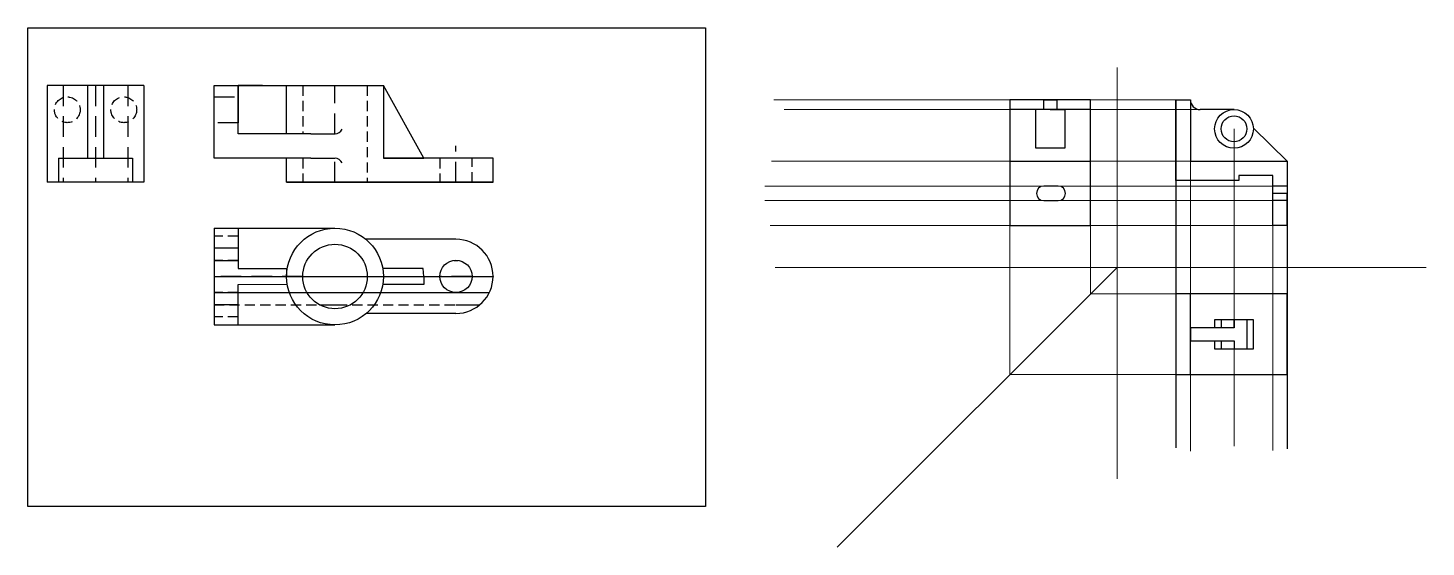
# Model space of a CAD drawing. Header units: millimetres. Extents: x 1731 to 2598, y 2427 to 2749.
import ezdxf

# ---------------------------------------------------------------- set-up
doc = ezdxf.new("R2010")
doc.units = ezdxf.units.MM
doc.header["$LTSCALE"] = 2
for name, pattern in [('CENTER', [50.8, 31.75, -6.35, 6.35, -6.35]), ('HIDDEN', [9.525, 6.35, -3.175]), ('HIDDEN2', [4.7625, 3.175, -1.5875])]:
    doc.linetypes.add(name, pattern=pattern)

msp = doc.modelspace()

# ---------------------------------------------------------------- linework, layer by layer
for p, q in [((1730.75, 2748.69), (2150.75, 2748.69)), ((1730.75, 2451.69), (1730.75, 2748.69)), ((2150.75, 2748.69), (2150.75, 2451.69)), ((1876.11, 2712.92), (1861.11, 2712.92)), ((1876.11, 2712.92), (1901.11, 2712.92)), ((1901.11, 2712.92), (1921.11, 2712.92)), ((1921.11, 2712.92), (1951.11, 2712.92)), ((2442.48, 2704.07), (2442.48, 2488.23)), ((2006.11, 2667.92), (1986.11, 2667.92)), ((2511.48, 2666.07), (2511.48, 2487.64)), ((1891.11, 2652.92), (1921.11, 2652.92)), ((1941.11, 2652.92), (1951.11, 2652.92)), ((1986.11, 2652.92), (1996.11, 2652.92)), ((2019.11, 2652.92), (1996.11, 2652.92)), ((2019.11, 2652.92), (2006.11, 2652.92)), ((1846.11, 2624.46), (1921.11, 2624.46)), ((1861.11, 2611.96), (1846.11, 2611.96)), ((1846.11, 2604.46), (1861.11, 2604.46)), ((1994.75, 2604.46), (1997.48, 2604.46)), ((1846.11, 2594.46), (2019.11, 2594.46)), ((1891.11, 2599.46), (1891.11, 2594.46)), ((1976.11, 2594.46), (1975.84, 2599.45)), ((1976.11, 2594.46), (1976.11, 2589.46)), ((2019.11, 2594.58), (2019.11, 2594.52)), ((1846.11, 2584.46), (2016.78, 2584.46)), ((1861.11, 2564.46), (1861.11, 2589.46)), ((1861.11, 2576.96), (1846.11, 2576.96)), ((1846.11, 2564.46), (1921.11, 2564.46)), ((2150.75, 2451.69), (1730.75, 2451.69))]:
    msp.add_line(p, q)
at = {"lineweight": 5}
for p, q in [((2406.01, 2724.14), (2406.01, 2468.95)), ((2442.48, 2704.07), (2193.2, 2704.07)), ((2478.48, 2698.07), (2199.63, 2698.07)), ((2339.54, 2533.62), (2339.54, 2704.07)), ((2389.54, 2583.62), (2389.54, 2704.07)), ((2478.48, 2686.07), (2478.48, 2562.62)), ((2451.48, 2666.07), (2191.69, 2666.07)), ((2451.48, 2666.07), (2451.48, 2486.07)), ((2502.48, 2650.57), (2187.55, 2650.57)), ((2502.48, 2641.57), (2187.54, 2641.57)), ((2511.48, 2626.07), (2190.84, 2626.07)), ((2502.48, 2626.07), (2502.48, 2486.44)), ((2193.99, 2600.09), (2597.54, 2600.09)), ((2406.01, 2600.09), (2232.53, 2426.61)), ((2451.48, 2583.62), (2389.54, 2583.62)), ((2478.48, 2554.62), (2478.48, 2489.3)), ((2451.48, 2533.62), (2339.54, 2533.62))]:
    msp.add_line(p, q, dxfattribs=at)
at = {"lineweight": 30}
for p, q in [((1802.65, 2712.92), (1742.65, 2712.92)), ((1742.65, 2712.92), (1742.65, 2652.92)), ((1767.65, 2712.92), (1767.65, 2667.92)), ((1777.65, 2712.92), (1777.65, 2667.92)), ((1802.65, 2712.92), (1802.65, 2652.92)), ((1846.11, 2667.92), (1846.11, 2712.92)), ((1846.11, 2712.92), (1861.11, 2712.92)), ((1846.11, 2712.92), (1951.11, 2712.92)), ((1846.11, 2697.92), (1846.11, 2705.92)), ((1861.11, 2682.92), (1861.11, 2712.92)), ((1861.11, 2712.92), (1861.11, 2697.92)), ((1861.11, 2705.92), (1861.11, 2689.92)), ((1951.11, 2712.92), (1951.11, 2667.92)), ((1976.11, 2667.92), (1951.11, 2712.92)), ((2339.54, 2704.07), (2339.54, 2626.07)), ((2389.54, 2704.07), (2339.54, 2704.07)), ((2389.54, 2698.07), (2339.54, 2698.07)), ((2355.54, 2674.07), (2355.54, 2698.07)), ((2360.54, 2698.07), (2360.54, 2704.07)), ((2360.54, 2704.07), (2368.54, 2704.07)), ((2364.54, 2698.07), (2360.54, 2698.07)), ((2364.54, 2698.07), (2373.54, 2698.07)), ((2368.54, 2704.07), (2368.54, 2698.07)), ((2373.54, 2698.07), (2373.54, 2674.07)), ((2389.54, 2626.07), (2389.54, 2704.07)), ((2442.48, 2654.07), (2442.48, 2704.07)), ((2442.48, 2704.07), (2451.48, 2704.07)), ((2451.48, 2704.07), (2451.48, 2698.07)), ((2451.48, 2698.07), (2451.48, 2666.07)), ((2478.48, 2698.07), (2457.48, 2698.07)), ((1906.11, 2682.92), (1861.11, 2682.92)), ((1906.11, 2682.92), (1921.11, 2682.92)), ((2511.48, 2666.07), (2490.47, 2686.43)), ((2373.54, 2674.07), (2355.54, 2674.07)), ((1749.65, 2667.92), (1749.65, 2652.92)), ((1749.65, 2667.92), (1795.65, 2667.92)), ((1795.65, 2667.92), (1795.65, 2652.92)), ((1906.11, 2667.92), (1846.11, 2667.92)), ((1906.11, 2667.92), (1921.11, 2667.92)), ((2019.11, 2667.92), (1951.11, 2667.92)), ((1951.11, 2667.92), (1976.11, 2667.92)), ((2019.11, 2652.92), (2019.11, 2667.92)), ((2019.11, 2652.92), (2019.11, 2667.92)), ((2339.54, 2666.07), (2389.54, 2666.07)), ((2451.48, 2666.07), (2511.48, 2666.07)), ((2511.48, 2666.07), (2511.48, 2626.07)), ((1802.65, 2652.92), (1742.65, 2652.92)), ((1891.11, 2652.92), (2019.11, 2652.92)), ((2019.11, 2652.92), (1891.11, 2652.92)), ((2481.48, 2654.07), (2442.48, 2654.07)), ((2502.48, 2657.07), (2481.48, 2657.07)), ((2481.48, 2657.07), (2481.48, 2654.07)), ((2502.48, 2626.07), (2502.48, 2657.07)), ((2369.54, 2650.57), (2360.54, 2650.57)), ((2511.48, 2626.07), (2511.48, 2646.07)), ((2360.54, 2641.57), (2369.54, 2641.57)), ((1846.11, 2624.46), (1921.11, 2624.46)), ((1846.11, 2624.46), (1846.11, 2564.46)), ((1861.11, 2624.46), (1861.11, 2599.46)), ((2339.54, 2626.07), (2389.54, 2626.07)), ((2511.48, 2626.07), (2502.48, 2626.07)), ((1996.11, 2617.55), (1940.26, 2617.55)), ((1861.11, 2599.46), (1891.11, 2599.46)), ((1975.84, 2599.45), (1950.7, 2599.45)), ((1861.11, 2589.46), (1891.11, 2589.66)), ((1976.11, 2589.46), (1950.69, 2589.46)), ((2442.48, 2583.62), (2442.48, 2533.62)), ((2511.48, 2583.62), (2442.48, 2583.62)), ((2442.48, 2583.62), (2442.48, 2533.62)), ((2451.48, 2583.62), (2442.48, 2583.62)), ((2451.48, 2533.62), (2451.48, 2583.62)), ((2511.48, 2533.62), (2511.48, 2583.62)), ((1996.11, 2571.55), (1940.49, 2571.55)), ((2470.48, 2567.62), (2466.48, 2567.62)), ((2466.48, 2567.62), (2466.48, 2562.62)), ((2478.48, 2567.62), (2470.48, 2567.62)), ((2470.48, 2567.62), (2470.48, 2562.62)), ((2478.48, 2562.62), (2478.48, 2567.62)), ((2478.48, 2567.62), (2478.48, 2562.62)), ((2486.48, 2567.62), (2478.48, 2567.62)), ((2490.48, 2567.62), (2486.48, 2567.62)), ((2486.48, 2567.62), (2486.48, 2549.62)), ((2490.48, 2549.62), (2490.48, 2567.62)), ((1846.11, 2564.46), (1861.11, 2564.46)), ((1861.11, 2564.46), (1921.11, 2564.46)), ((2451.48, 2558.62), (2451.48, 2562.62)), ((2451.48, 2562.62), (2451.48, 2554.62)), ((2478.48, 2562.62), (2451.48, 2562.62)), ((2451.48, 2554.62), (2478.48, 2554.62)), ((2466.48, 2554.62), (2466.48, 2549.62)), ((2466.48, 2549.62), (2470.48, 2549.62)), ((2470.48, 2554.62), (2470.48, 2549.62)), ((2470.48, 2549.62), (2478.48, 2549.62)), ((2478.48, 2554.62), (2478.48, 2549.62)), ((2478.48, 2549.62), (2486.48, 2549.62)), ((2486.48, 2549.62), (2490.48, 2549.62)), ((2442.48, 2533.62), (2511.48, 2533.62)), ((2442.48, 2533.62), (2451.48, 2533.62))]:
    msp.add_line(p, q, dxfattribs=at)
at = {"linetype": 'HIDDEN'}
for p, q in [((1752.65, 2712.92), (1752.65, 2652.92)), ((1772.65, 2712.92), (1772.65, 2652.92)), ((1792.65, 2712.92), (1792.65, 2652.92)), ((1792.65, 2712.92), (1792.65, 2652.92)), ((1846.11, 2705.92), (1861.11, 2705.92)), ((1921.11, 2682.92), (1921.11, 2712.92)), ((1861.11, 2689.92), (1846.11, 2689.92)), ((1996.11, 2652.92), (1996.11, 2675.49)), ((1921.11, 2652.92), (1921.11, 2667.92)), ((1901.11, 2594.46), (1846.11, 2594.46)), ((2006.11, 2594.46), (1986.11, 2594.46)), ((1911.43, 2576.96), (1930.8, 2576.96)), ((1996.11, 2576.96), (2010.93, 2576.96))]:
    msp.add_line(p, q, dxfattribs=at)
at = {"linetype": 'Continuous', "lineweight": 30}
for p, q in [((1891.11, 2682.92), (1891.11, 2712.92)), ((1891.11, 2652.92), (1891.11, 2667.92))]:
    msp.add_line(p, q, dxfattribs=at)
at = {"linetype": 'HIDDEN2'}
for p, q in [((1901.11, 2712.92), (1901.11, 2682.92)), ((1941.11, 2712.92), (1941.11, 2652.92)), ((1901.11, 2667.92), (1901.11, 2652.92)), ((1986.11, 2667.92), (1986.11, 2652.92)), ((2006.11, 2652.92), (2006.11, 2667.92)), ((1861.11, 2619.46), (1846.11, 2619.46)), ((1861.11, 2604.46), (1846.11, 2604.46)), ((1861.11, 2584.46), (1846.11, 2584.46)), ((1846.11, 2576.96), (2010.93, 2576.96)), ((1846.11, 2576.96), (2010.93, 2576.96)), ((1861.11, 2569.46), (1846.11, 2569.46))]:
    msp.add_line(p, q, dxfattribs=at)
at = {"linetype": 'CENTER', "lineweight": 30}
for p, q in [((2511.48, 2650.57), (2502.48, 2650.57)), ((2511.48, 2641.57), (2502.48, 2641.57))]:
    msp.add_line(p, q, dxfattribs=at)
at = {"linetype": 'CENTER'}
msp.add_line((2511.48, 2646.07), (2502.48, 2646.07), dxfattribs=at)
at = {"linetype": 'HIDDEN2'}
for centre in [(1755.15, 2697.92), (1790.15, 2697.92)]:
    msp.add_circle(centre, 8, dxfattribs=at)
at = {"lineweight": 30}
for centre, radius in [((2478.48, 2686.07), 12), ((2478.48, 2686.07), 8), ((1921.11, 2594.46), 30), ((1921.11, 2594.46), 20), ((1996.11, 2594.55), 10)]:
    msp.add_circle(centre, radius, dxfattribs=at)
for centre, radius, start, end in [((2457.48, 2704.07), 6, 180, 270), ((1920.93, 2687.94), 5.03, 272.06918, 336.27774), ((1920.93, 2662.89), 5.03, 23.72226, 87.93082), ((2360.54, 2646.07), 4.5, 90, 270), ((2369.54, 2646.07), 4.5, 270, 90), ((1996.11, 2594.55), 23, 270, 90)]:
    msp.add_arc(centre, radius, start, end, dxfattribs=at)

doc.saveas('drawing.dxf')
